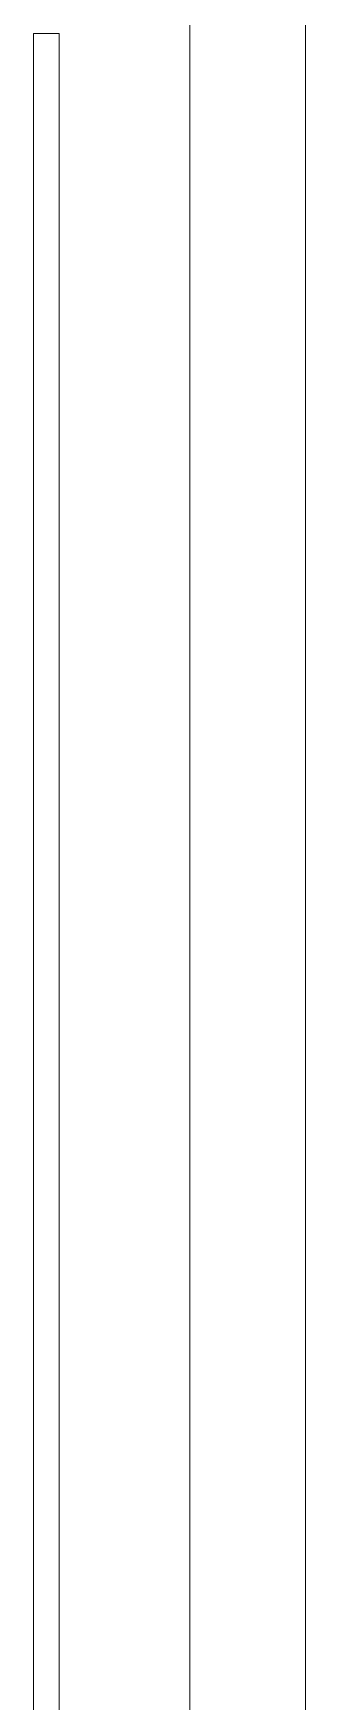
# Model space of a CAD drawing. Header units: millimetres. Extents: x -8092 to 6423, y -6886 to 5604.
# Drawn here: x -520.4 to -456.9, y 1912.9 to 2302.2 of the extents above; entities that cross this region are included whole.
import ezdxf

# ---------------------------------------------------------------- set-up
doc = ezdxf.new("R2010")
doc.units = ezdxf.units.MM
doc.layers.add('DIKOM_ОБЪЕКТ', color=7, linetype='Continuous')

msp = doc.modelspace()

# ---------------------------------------------------------------- linework, layer by layer
at = {"layer": 'DIKOM_ОБЪЕКТ', "color": 7, "linetype": 'Continuous', "lineweight": 15}
for p, q in [((-483.905, 2308.232), (-483.905, 1616.232)), ((-456.905, 1616.232), (-456.905, 2308.232)), ((-520.405, 1622.232), (-520.405, 2302.232)), ((-520.405, 2302.232), (-514.405, 2302.232)), ((-514.405, 2302.232), (-514.405, 1622.232))]:
    msp.add_line(p, q, dxfattribs=at)

doc.saveas('drawing.dxf')
